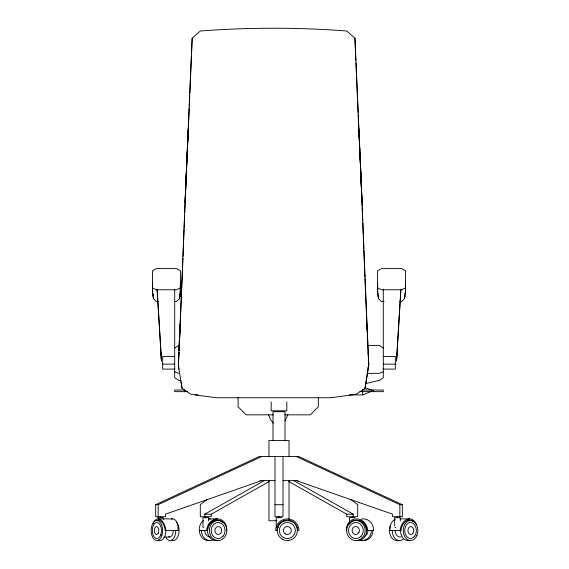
<?xml version="1.0" encoding="UTF-8"?>
<svg xmlns="http://www.w3.org/2000/svg" width="569" height="569" viewBox="0 0 569 569"><rect width="100%" height="100%" fill="white"/><g stroke="black" fill="none" stroke-linecap="round" stroke-linejoin="round"><path stroke-width="0.85" d="M368.356 356.934L366.998 324.188A142.627 1.102 87.6 0 1 363.79 246.697A333.839 2.582 87.6 0 0 362.04 202.571A331.535 2.561 87.6 0 0 360.184 157.151L359.772 151.055A383.897 2.966 87.6 0 0 355.127 42.262L354.921 38.13L346.777 31.011C298.092 27.298 249.016 27.298 200.324 31.011L192.18 38.13L192.08 41.188M404.872 296.335L404.495 298.661L405.605 290.361L404.495 298.654L401.593 301.549L399.851 301.549M180.48 282.245L180.273 291.613L180.48 270.837L176.468 268.596L156.411 268.596L152.4 270.837L152.606 291.613L152.4 282.267M405.605 282.267L405.398 291.613L405.605 270.837L401.593 268.596L381.536 268.596L377.524 270.837L377.731 291.613M179.434 350.561L179.52 347.047M179.747 338.256L180.11 324.188A142.627 1.117 -87.6 0 0 183.318 246.697A333.839 2.617 -87.6 0 1 185.067 202.571A331.535 2.596 -87.6 0 1 186.917 157.151L187.329 151.055A383.897 3.009 -87.6 0 1 191.973 42.262L192.18 38.173M377.524 283.127L377.339 290.354L378.513 298.682L381.536 301.549L384.153 301.549M178.46 363.634L178.936 352.232M179.007 350.483L180.11 324.188L178.303 365.476L181.774 386.401M192.038 42.262L192.023 42.533A45.847 0.363 -87.6 0 1 191.547 53.735M185.764 186.724L185.067 202.571L188.78 118.06A218.019 1.707 -87.6 0 1 189.185 108.508M185.835 184.968L186.34 173.524M186.419 171.76L186.924 160.316M187.037 157.677L187.507 147.115M187.621 144.469L188.047 134.789M188.161 132.15L188.624 121.581M178.453 363.747L178.951 352.389M179.015 350.881L179.512 339.537M179.612 337.275L180.003 328.213A157.585 1.238 -87.6 0 0 180.074 326.642M396.693 357.965L396.636 359.146L396.956 353.242M400.853 289.272L396.515 361.151L399.239 317.025M399.196 317.801L400.939 289.244M354.921 38.173L355.284 47.533M405.605 290.361L405.299 293.568M180.48 283.127L180.665 288.867L180.06 294.6M181.077 382.482L182.08 388.364L191.02 394.317L216.248 397.759L330.866 397.759L356.094 394.303L365.028 388.35L368.691 364.509L368.435 358.37M180.665 288.867L179.491 298.682L176.468 301.549L174.719 301.549M179.74 296.869L179.911 295.638M180.665 290.354L179.491 298.668L179.911 295.759M365.028 388.35L368.804 365.476L368.243 352.588M287.907 414.701L284.962 420.904M207.329 499.397L200.302 504.689L200.302 516.723L211.27 516.723L211.27 514.191L269.201 481.488M174.697 348.043L178.709 345.426M204.776 516.723L204.776 514.191L264.258 480.62M180.48 287.857L176.468 289.763L156.411 289.763L152.4 287.857M405.605 287.857L401.593 289.763L381.536 289.763L377.524 287.857M261.633 480.62L165.394 514.191L165.394 516.723L155.671 516.723L155.671 504.689L259.158 456.551L298.846 456.551L402.326 504.689L402.326 516.723L392.61 516.723L392.61 514.191L296.364 480.62M155.671 504.689L158.154 504.689L261.633 456.551M383.3 371.777L379.288 373.349L367.19 373.349M349.409 394.9L362.681 394.9L371.628 391.266M365.917 383.534L379.288 380.327L383.3 377.709L383.3 289.109M158.154 301.549L156.411 301.549L153.502 298.661L153.217 296.876M368.051 345.426L379.288 345.426L383.3 348.043M174.697 356.471L162.663 356.471L162.663 369.096L174.697 369.096M383.3 356.471L395.334 356.471L395.334 369.096L383.3 369.096M162.663 364.139L174.697 364.139M383.3 364.139L395.334 364.139M362.553 390.042L383.3 390.042L383.3 391.65L359.921 391.65M187.564 391.65L174.697 391.65L174.697 390.042L184.932 390.042L184.932 391.65M197.976 394.9L195.323 394.765M273.383 414.844L246.128 414.844L238.105 406.821L238.105 397.368M284.813 414.844L310.311 414.844L318.334 406.821L318.334 397.368M259.983 480.62L274.991 480.62M283.013 480.62L298.021 480.62M274.991 504.689L283.013 504.689M296.364 456.551L399.851 504.689L402.326 504.689M204.776 514.191L211.27 514.191M288.796 481.488L346.734 514.191L353.228 514.191L353.228 516.723M157.734 517.683L163.331 517.683L163.331 519.341M281.811 517.683L276.193 517.683L276.292 527.634M355.006 517.683L349.437 517.683L349.437 522.655M158.068 518.885L172.514 518.885M226.761 530.436A11.636 10 -76.2 0 0 217.401 518.885L208.603 518.885A11.636 9.993 75.8 0 1 210.366 519.063M400.064 518.885L409.566 518.885M276.406 520.735L268.973 520.735L268.973 480.179M284.016 520.735L289.031 520.735L289.031 480.179M203.076 527.634L203.802 527.634M277.018 527.634L278.277 527.634M395 527.634L395.996 527.634M156.681 520.443A10.42 5.903 81.5 0 1 165.174 530.436L177.955 530.429A11.636 6.586 -81.3 0 0 171.34 519.063M395.32 519.284A11.636 8.386 79.6 0 0 390.021 530.429L401.017 530.436A10.42 7.511 -79.9 0 1 413.13 521.481M165.174 530.436L165.871 530.436A11.636 6.593 81.5 0 0 160.117 519.419A11.636 6.593 81.5 0 0 153.125 523.814M177.265 530.429L177.955 530.429M203.659 520.436A11.636 9.993 75.8 0 0 199.257 530.429L200.302 530.429M222.977 522.513A10.42 8.955 -76.2 0 0 213.453 521.062A10.42 8.955 -76.2 0 0 207.664 530.436L206.611 530.436A11.636 10 -76.2 0 1 217.401 518.885M390.021 530.429L390.903 530.429M401.017 530.436L400.135 530.436A11.636 8.393 -79.9 0 1 407.34 519.284A11.636 8.393 -79.9 0 1 416.394 524.661M163.908 537.036L169.583 537.036M199.257 530.429L207.664 530.436M181.219 380.931L178.709 380.327L174.697 377.709L174.697 289.109M365.12 387.759L371.628 390.128M174.697 371.777L178.709 373.349M293.746 480.62L353.228 514.191M350.675 499.397L357.702 504.689L357.702 516.723L346.734 516.723L346.734 514.191M273.369 423.258L270.574 419.766L268.525 414.701M152.428 291.89L153.502 298.654L152.4 290.361L153.033 295.624M181.852 386.863L182.08 388.364M378.093 295.759L378.499 298.59L377.339 288.867L377.66 292.58M358.186 114.874A218.019 1.686 87.6 0 1 358.321 118.06L360.405 163.744M178.51 365.262L178.958 369.025M152.4 290.361L152.549 292.573M161.24 357.289L161.482 361.159L157.151 289.272M157.087 289.614L161.361 359.153L160.977 352.133M157.065 289.244L157.136 290.368M358.321 118.06L358.634 125.102M358.747 127.748L359.21 138.31M359.331 140.948L359.757 150.636M359.907 154.156L360.333 163.836M360.454 166.475L360.952 177.919M361.031 179.683L362.04 202.571L360.483 165.508M368.428 358.449L368.691 364.509M355.341 48.778L355.71 57.398A218.019 1.686 87.6 0 1 355.845 60.485M368.356 356.614L366.998 324.188L367.176 331.208M367.29 335.596L367.524 344.38M368.115 367.204L368.164 368.961M400.277 520.998L400.277 517.683L394.658 517.683L394.658 525.976M399.851 504.689L399.851 516.723M397.468 516.723L397.468 517.683M373.072 390.042L373.072 391.65M371.628 390.69L371.628 391.081M362.681 389.85L362.681 394.9M352.225 516.723L352.225 517.683M289.031 456.374L289.031 440.498L268.973 440.498L268.973 456.374M286.826 401.977L286.826 410.811L271.178 410.811L271.178 401.977M285.019 440.498L285.019 411.7L272.985 411.7L272.985 440.498M283.013 456.551L283.013 516.723L274.991 516.723L274.991 456.551M279.002 516.723L279.002 517.683M208.595 520.998L208.595 517.683L202.977 517.683L202.977 526.802M205.786 516.723L205.786 517.683M186.376 391.266L186.376 391.65M160.536 516.723L160.536 517.683M158.154 504.689L158.154 516.723M176.639 522.306A10.029 5.726 -90 0 1 178.545 534.76A10.029 5.726 -90 0 1 171.881 540.209M175.785 530.521A10.029 5.726 -90 0 1 172.258 539.789A10.029 5.726 -90 0 1 166.02 537.613M165.906 530.521A10.029 5.726 -90 0 1 158.701 540.209M173.303 530.521A6.522 3.72 -90 0 1 168.623 536.816M213.766 539.611A10.029 8.684 -90 0 1 201.405 530.521M209.591 540.401A10.029 8.684 -90 0 1 199.399 530.521M217.621 540.401A10.029 8.684 -90 0 1 207.721 527.925M208.588 525.507A10.029 8.684 -90 0 1 211.768 521.837M212.436 521.432A10.029 8.684 -90 0 1 213.859 520.834M216.106 520.493A10.029 8.684 -90 0 1 218.354 520.834M210.388 537.036A6.522 5.647 -90 0 1 204.74 530.521M346.301 530.436A11.636 10.633 72.5 0 1 356.464 518.885A11.636 10.633 72.5 0 1 367.73 530.436M348.875 524.504A10.42 9.524 72.5 0 1 359.43 520.571A10.42 9.524 72.5 0 1 366.614 530.436L373.47 530.429A11.636 10.633 -72 0 0 361.215 519.113M372.958 530.521A10.029 9.239 -90 0 1 362.119 540.401M371.393 530.521A10.029 9.239 -90 0 1 359.772 540.209M359.864 520.834A10.029 9.239 -90 0 1 361.379 521.432M362.09 521.837A10.029 9.239 -90 0 1 365.469 525.507M365.839 526.282A10.029 9.239 -90 0 1 364.8 536.624A10.029 9.239 -90 0 1 355.867 540.401M355.077 520.834A10.029 9.239 -90 0 1 359.075 520.642M367.937 530.521A6.522 6.003 -90 0 1 364.935 536.169M398.037 540.401A10.029 7.283 -90 0 1 390.796 536.275A10.029 7.283 -90 0 1 390.455 525.507M403.165 539.206A10.029 7.283 -90 0 1 392.233 530.521M409.061 540.401A10.029 7.283 -90 0 1 400.505 530.521M407.788 520.493A10.029 7.283 -90 0 1 409.68 520.834M401.152 536.816A6.522 4.737 -90 0 1 395.192 530.521M367.105 328.213A157.585 1.216 87.6 0 1 365.568 292.246M365.54 291.442A157.585 1.216 87.6 0 1 365.006 278.618M364.942 277.025A157.585 1.216 87.6 0 1 364.452 265.118M364.395 263.547A157.585 1.216 87.6 0 1 363.868 250.396M363.797 248.667A157.585 1.216 87.6 0 1 363.563 242.657A332.324 2.568 87.6 0 0 363.299 236.071M355.952 62.803A218.019 1.686 87.6 0 1 356.429 73.707M356.493 75.272A218.019 1.686 87.6 0 1 357.545 99.76M357.617 101.346A218.019 1.686 87.6 0 1 358.086 112.484M358.996 130.216A332.324 2.568 87.6 0 1 359.864 151.041M359.9 151.909A332.324 2.568 87.6 0 1 360.397 164.021M360.469 165.75A332.324 2.568 87.6 0 1 360.966 177.812M361.038 179.527A332.324 2.568 87.6 0 1 361.557 192.372M361.592 193.225A332.324 2.568 87.6 0 1 362.104 205.971M362.176 207.664A332.324 2.568 87.6 0 1 362.681 220.281M362.78 222.792A332.324 2.568 87.6 0 1 363.235 234.421M183.517 243.511A157.585 1.238 -87.6 0 1 182.998 256.498M182.926 258.255A157.585 1.238 -87.6 0 1 181.838 285.019M181.81 285.823A157.585 1.238 -87.6 0 1 181.269 298.675M181.234 299.479A157.585 1.238 -87.6 0 1 180.145 325.055M191.44 56.182A45.847 0.363 -87.6 0 1 191.39 57.398A218.019 1.707 -87.6 0 0 190.949 67.462M189.285 106.118A218.019 1.707 -87.6 0 1 189.726 95.791M189.826 93.408A218.019 1.707 -87.6 0 1 190.914 68.237M183.581 241.832A332.324 2.603 -87.6 0 1 184.064 229.456M184.128 227.792A332.324 2.603 -87.6 0 1 184.626 215.253M184.733 212.728A332.324 2.603 -87.6 0 1 185.202 200.885M185.274 199.186A332.324 2.603 -87.6 0 1 186.348 172.649M186.383 171.788A332.324 2.603 -87.6 0 1 186.917 158.836M186.988 157.108A332.324 2.603 -87.6 0 1 188.111 130.216M276.911 530.429L275.695 530.436A11.636 11.544 0 0 1 287.331 518.885A11.636 11.544 0 0 1 298.967 530.429L297.751 530.429A10.42 10.334 0 0 0 287.331 520.094A10.42 10.334 0 0 0 276.911 530.429M282.316 539.206A10.029 10.029 0 0 0 297.359 530.521A10.029 10.029 0 0 0 282.316 521.837A10.029 10.029 0 0 0 282.316 539.206M283.326 537.456A8.009 8.009 0 0 0 295.339 530.521A8.009 8.009 0 0 0 283.326 523.587A8.009 8.009 0 0 0 283.326 537.456M285.353 533.95A3.962 3.962 0 0 0 291.292 530.521A3.962 3.962 0 0 0 285.353 527.093A3.962 3.962 0 0 0 285.353 533.95M161.845 535.536A10.029 5.726 -90 0 0 156.888 520.493A10.029 5.726 -90 0 0 151.93 535.536A10.029 5.726 -90 0 0 161.845 535.536M160.849 534.526A8.009 4.566 -90 0 0 156.888 522.513A8.009 4.566 -90 0 0 152.933 534.526A8.009 4.566 -90 0 0 160.849 534.526M158.161 533.324A3.962 2.262 -90 0 0 157.144 526.695A3.962 2.262 -90 0 0 154.377 531.546A3.962 2.262 -90 0 0 158.161 533.324M225.637 535.536A10.029 8.684 -90 0 0 218.112 520.493A10.029 8.684 -90 0 0 210.594 535.536A10.029 8.684 -90 0 0 225.637 535.536M223.02 536.183A8.009 6.935 -90 0 0 219.911 522.79A8.009 6.935 -90 0 0 211.419 532.591A8.009 6.935 -90 0 0 223.02 536.183M220.736 533.324A3.962 3.428 -90 0 0 219.2 526.695A3.962 3.428 -90 0 0 215.004 531.546A3.962 3.428 -90 0 0 220.736 533.324M362.439 537.613A10.029 9.239 -90 0 0 358.299 520.834A10.029 9.239 -90 0 0 346.983 533.117A10.029 9.239 -90 0 0 362.439 537.613M361.123 536.183A8.009 7.376 -90 0 0 357.816 522.79A8.009 7.376 -90 0 0 348.783 532.591A8.009 7.376 -90 0 0 361.123 536.183M358.911 532.499A3.962 3.649 -90 0 0 355.753 526.56A3.962 3.649 -90 0 0 352.595 532.499A3.962 3.649 -90 0 0 358.911 532.499M416.857 535.536A10.029 7.283 -90 0 0 410.548 520.493A10.029 7.283 -90 0 0 404.239 535.536A10.029 7.283 -90 0 0 416.857 535.536M414.659 536.183A8.009 5.818 -90 0 0 412.056 522.79A8.009 5.818 -90 0 0 404.929 532.591A8.009 5.818 -90 0 0 414.659 536.183M412.859 533.324A3.962 2.873 -90 0 0 411.565 526.695A3.962 2.873 -90 0 0 408.044 531.546A3.962 2.873 -90 0 0 412.859 533.324"/></g></svg>
